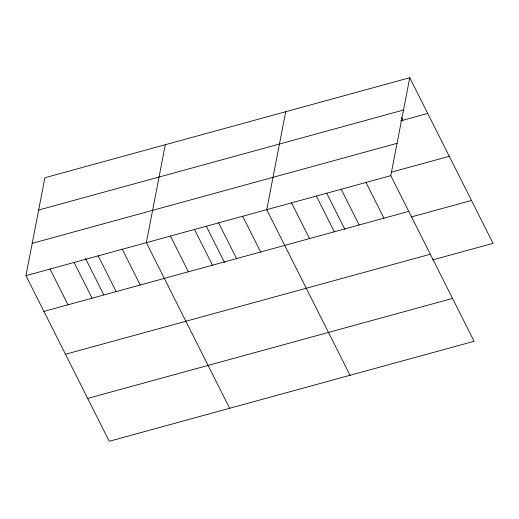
<?xml version="1.0" encoding="UTF-8"?>
<svg xmlns="http://www.w3.org/2000/svg" width="519" height="519" viewBox="0 0 519 519"><rect width="100%" height="100%" fill="white"/><g stroke="black" fill="none" stroke-linecap="round" stroke-linejoin="round"><path stroke-width="0.78" d="M409.751 77.714L390.794 175.656L474.1 341.275L109.25 441.286L25.95 275.66L44.9 177.725L409.751 77.714L493.05 243.34L432.574 259.915M165.302 144.717L146.352 242.658L229.651 408.284M285.703 111.715L266.747 209.657L350.053 375.282M38.646 210.039L403.497 110.034M400.584 120.882L427.721 113.44M32.204 243.34L397.048 143.335M391.131 172.25L449.279 156.31M25.95 275.66L390.794 175.656M43.92 311.394L408.764 211.382M411.016 217.046L471.492 200.47M65.478 354.256L430.329 254.245M87.692 398.423L452.536 298.412M401.472 117.385L402.913 120.246M365.986 182.454L383.956 218.181M341.178 189.253L359.148 224.987M326.665 193.159L344.934 229.489M316.369 196.052L334.34 231.785M291.561 202.858L309.532 238.584M242.671 216.254L260.642 251.987M218.59 222.859L236.56 258.585M206.264 226.161L224.539 262.491M194.508 229.456L212.479 265.19M170.427 236.061L188.397 271.787M122.27 249.263L140.24 284.989M98.188 255.861L116.159 291.587M85.505 258.456L103.781 294.786M74.107 262.458L92.077 298.191M50.032 269.063L68.002 304.789"/></g></svg>
